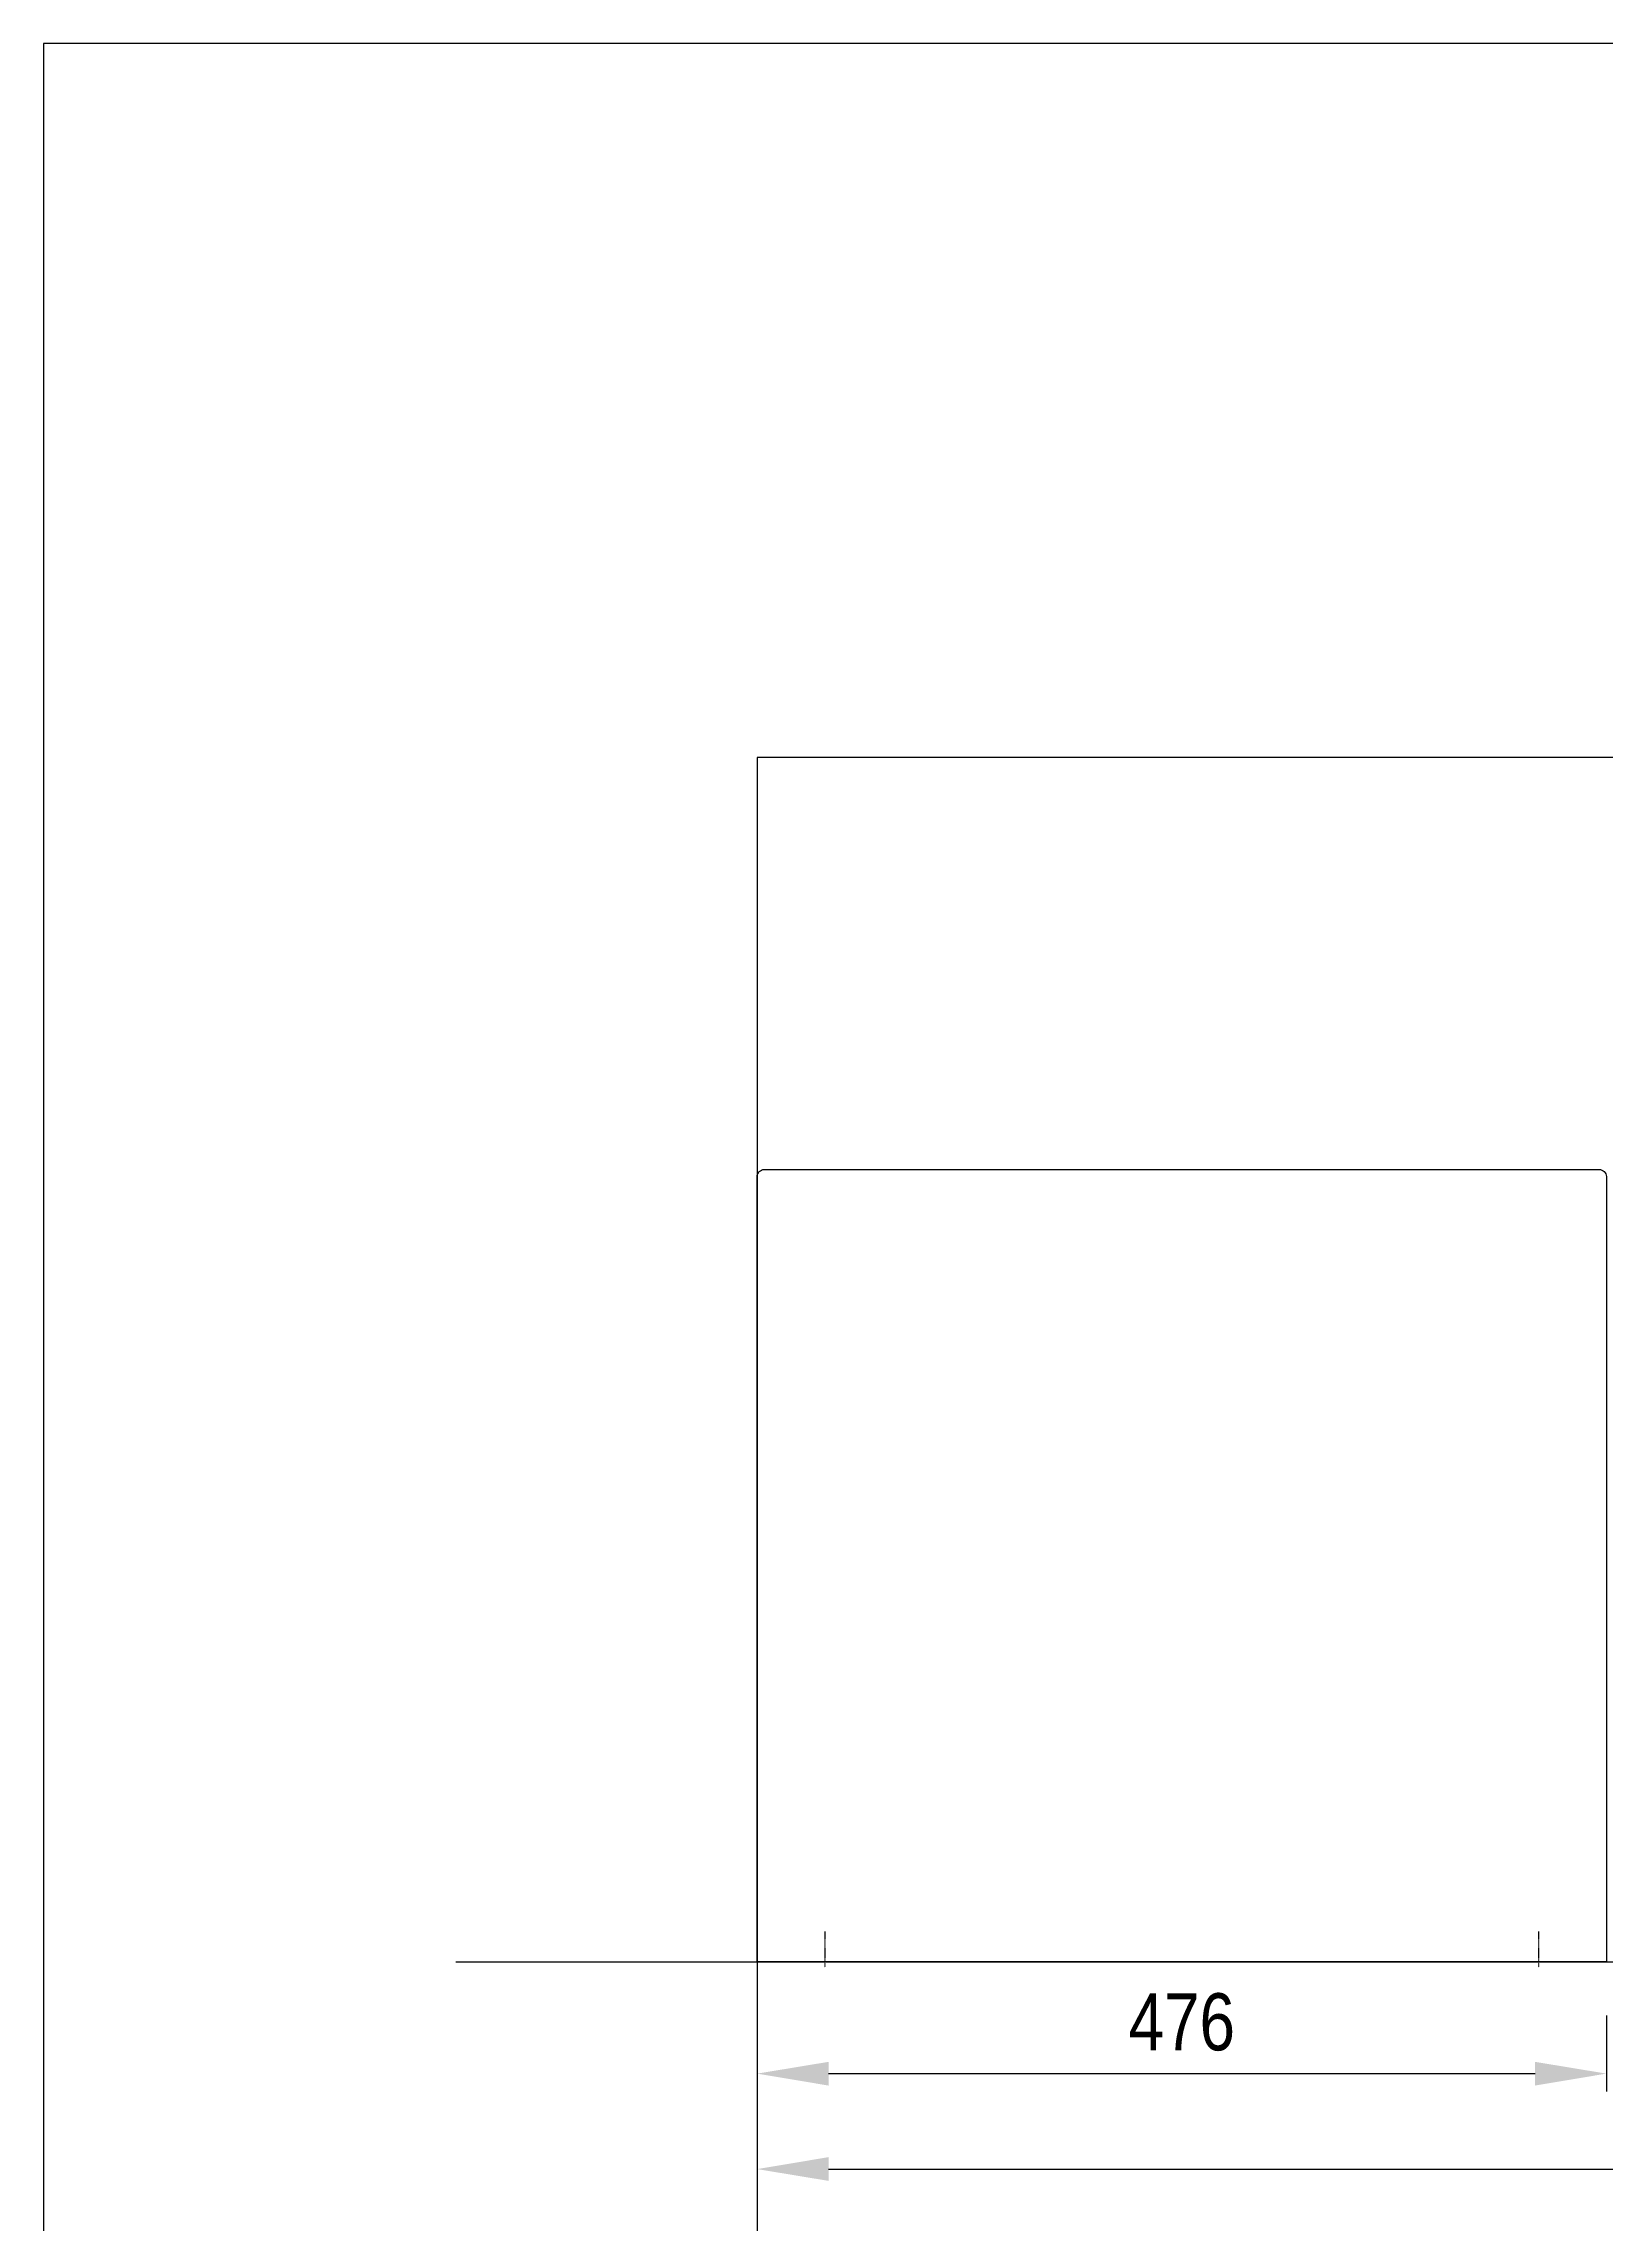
# Model space of a CAD drawing. Header units: millimetres. Extents: x 5064 to 11004, y 3085 to 7285.
# Drawn here: x 5064 to 5940, y 6063 to 7285 of the extents above; entities that cross this region are included whole.
import ezdxf

# ---------------------------------------------------------------- set-up
doc = ezdxf.new("R2010")
doc.units = ezdxf.units.MM
doc.header["$LTSCALE"] = 0.3
doc.linetypes.add('DashDot', pattern=[15, 9, -3, 0, -3])
doc.layers.add('Nekreslit', color=6, linetype='Continuous', plot=False)
doc.styles.add('SEACAD_Arial', font='arial.ttf', dxfattribs={"width": 0.8})
doc.dimstyles.new('ISO-25', dxfattribs={"dimtxt": 1.6, "dimasz": 2, "dimexe": 0.5, "dimexo": 1.5, "dimtad": 1, "dimdec": 0, "dimtxsty": 'SEACAD_Arial', "dimcen": 2, "dimadec": 0, "dimazin": 0, "dimtfac": 1, "dimtdec": 0, "dimtmove": 0, "dimatfit": 3, "dimfxl": 1, "dimarcsym": 0})

# ---------------------------------------------------------------- blocks, each defined once
blk = doc.blocks.new('*D176')
at = {"color": 0, "lineweight": -2, "transparency": 16777216}
for p, q in [((5464.4, 6180.4), (5464.4, 6137.8)), ((5940.4, 6180.4), (5940.4, 6137.8)), ((5504.4, 6147.8), (5900.4, 6147.8))]:
    blk.add_line(p, q, dxfattribs=at)
at = {"color": 0, "transparency": 16777216}
for points in [[(5504.4, 6154.4), (5504.4, 6141.1), (5464.4, 6147.8)], [(5900.4, 6154.4), (5900.4, 6141.1), (5940.4, 6147.8)]]:
    blk.add_solid(points, dxfattribs=at)
at = {"layer": 'Defpoints', "color": 0, "transparency": 16777216}
for p in [(5464.4, 6210.4), (5940.4, 6210.4), (5940.4, 6147.8)]:
    blk.add_point(p, dxfattribs=at)
at = {"color": 0, "transparency": 16777216, "insert": (5702.4, 6176.6), "char_height": 32, "attachment_point": 5, "style": 'SEACAD_Arial'}
blk.add_mtext('476', dxfattribs=at)
blk = doc.blocks.new('*D177')
at = {"color": 0, "lineweight": -2, "transparency": 16777216}
for p, q in [((5464.4, 6180.4), (5464.4, 6084.3)), ((6652.4, 6180.4), (6652.4, 6084.3)), ((5504.4, 6094.3), (6612.4, 6094.3))]:
    blk.add_line(p, q, dxfattribs=at)
at = {"color": 0, "transparency": 16777216}
for points in [[(5504.4, 6101), (5504.4, 6087.7), (5464.4, 6094.3)], [(6612.4, 6101), (6612.4, 6087.7), (6652.4, 6094.3)]]:
    blk.add_solid(points, dxfattribs=at)
at = {"layer": 'Defpoints', "color": 0, "transparency": 16777216}
for p in [(5464.4, 6210.4), (6652.4, 6210.4), (6652.4, 6094.3)]:
    blk.add_point(p, dxfattribs=at)
at = {"color": 0, "transparency": 16777216, "insert": (6058.4, 6123.2), "char_height": 32, "attachment_point": 5, "style": 'SEACAD_Arial'}
blk.add_mtext('1188', dxfattribs=at)

msp = doc.modelspace()

# ---------------------------------------------------------------- linework, layer by layer
at = {"color": 0, "linetype": 'DashDot', "ltscale": 0.1}
for p, q in [((5502.4, 6227.4), (5502.4, 6207.4)), ((5902.4, 6227.4), (5902.4, 6207.4))]:
    msp.add_line(p, q, dxfattribs=at)
at = {"color": 7, "linetype": 'Continuous'}
msp.add_line((5295.4, 6210.4), (6729.2, 6210.4), dxfattribs=at)
msp.add_lwpolyline([(5940.4, 6210.4), (5464.4, 6210.4), (5464.4, 6650.4, -0.414214), (5468.4, 6654.4), (5936.4, 6654.4, -0.414214), (5940.4, 6650.4)], format="xyb", close=True)
at = {"layer": 'Nekreslit'}
for points in [[(5064.4, 3085.3), (11004.4, 3085.3), (11004.4, 7285.3), (5064.4, 7285.3)], [(5464.4, 3285.3), (9504.4, 3285.3), (9504.4, 6885.3), (5464.4, 6885.3)]]:
    msp.add_lwpolyline(points, close=True, dxfattribs=at)

# ---------------------------------------------------------------- dimensions: what is measured, and where the dimension line sits
for base, p2, picture, middle in [((5940.4, 6147.8), (5940.4, 6210.4), '*D176', (5702.4, 6176.6)), ((6652.4, 6094.3), (6652.4, 6210.4), '*D177', (6058.4, 6123.2))]:
    dim = msp.add_linear_dim(base=base, p1=(5464.4, 6210.4), p2=p2, dimstyle='ISO-25')
    dim.commit()
    dim.dimension.update_dxf_attribs({"geometry": picture, "text_midpoint": middle})

doc.saveas('drawing.dxf')
